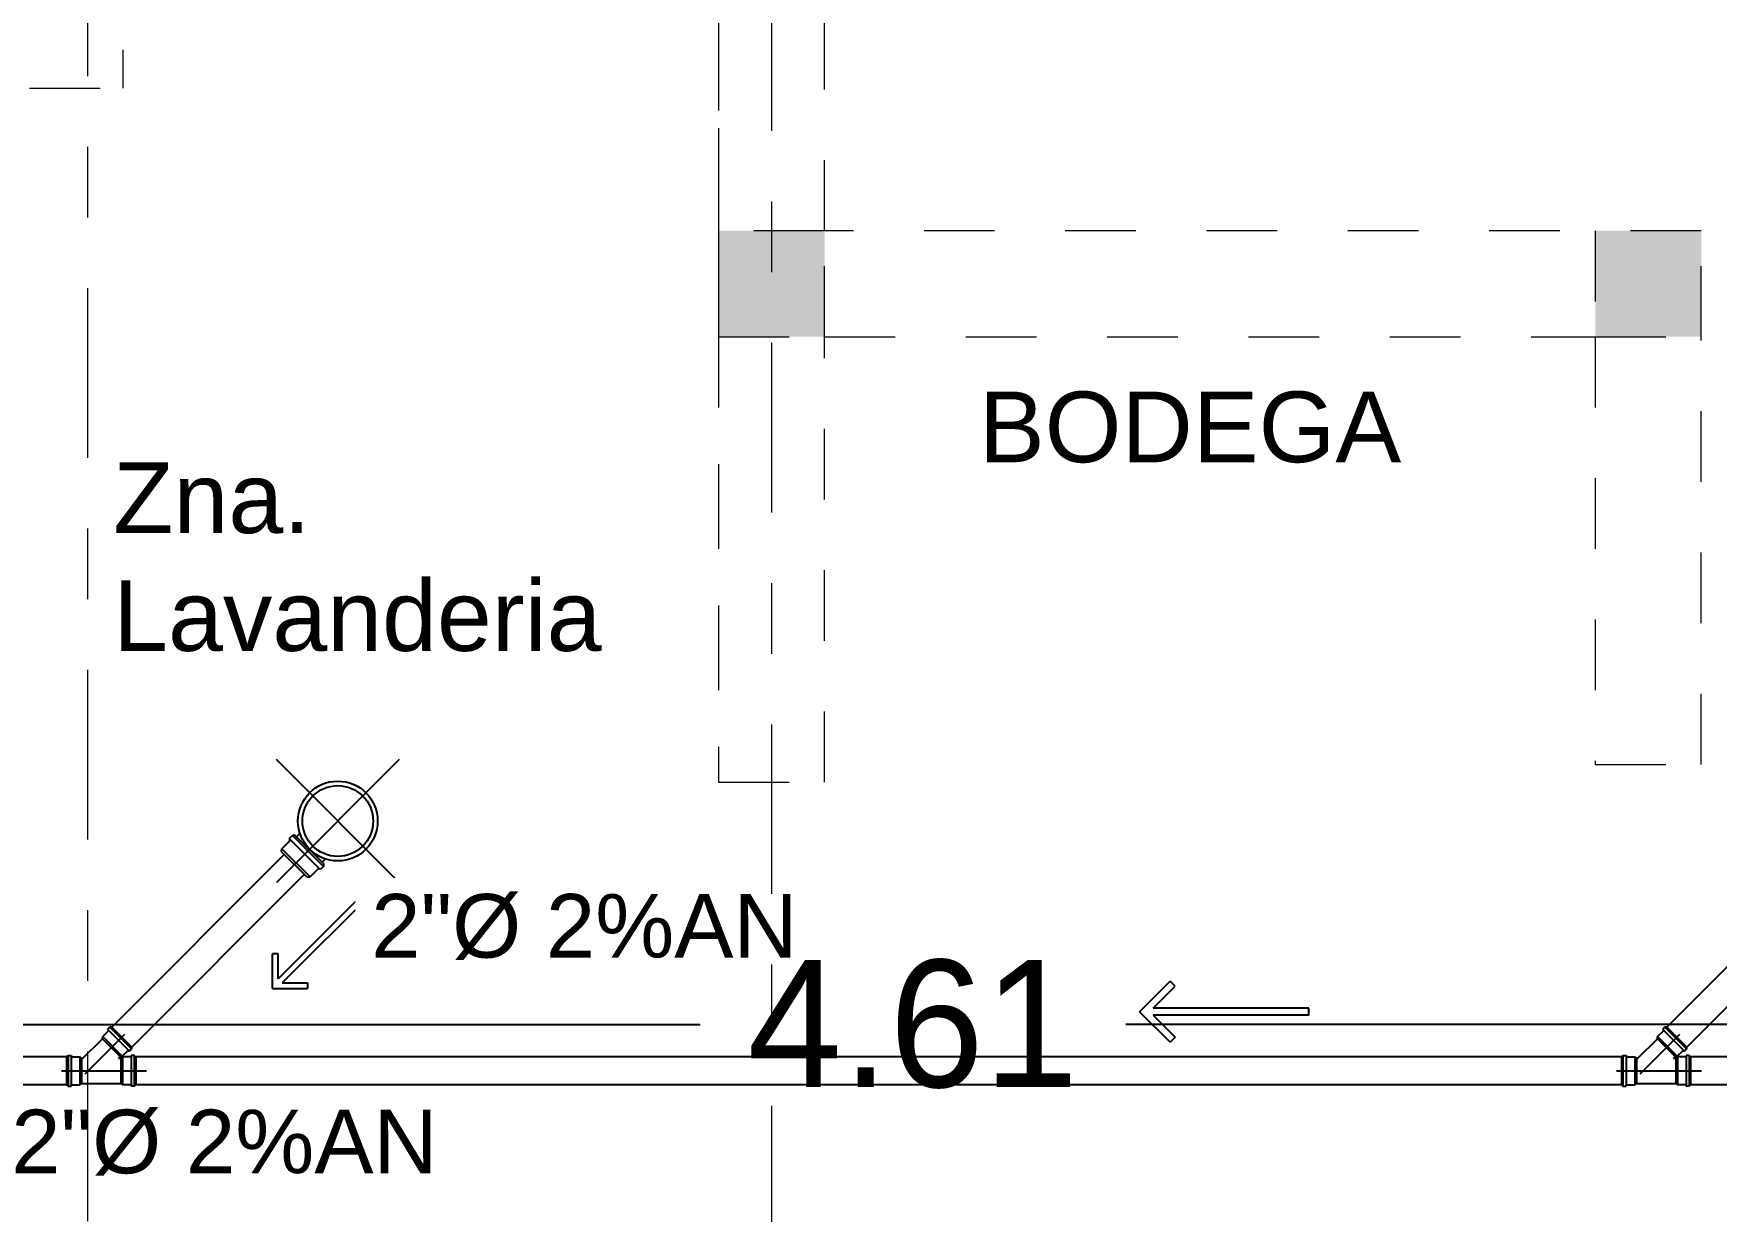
# Model space of a CAD drawing. Header units: millimetres. Extents: x -9559 to 23034, y -7226 to 22400.
# Drawn here: x 302.929 to 305.311, y 52.806 to 54.472 of the extents above; entities that cross this region are included whole.
import ezdxf

# ---------------------------------------------------------------- set-up
doc = ezdxf.new("R2010")
doc.units = ezdxf.units.MM
doc.header["$LTSCALE"] = 0.02
for name, pattern in [('ACAD_ISO05W100', [33, 24, -3, 0, -3, 0, -3]), ('ACAD_ISO10W100', [18, 12, -3, 0, -3]), ('CONTINUA', [0]), ('DASHED2', [0.375, 0.25, -0.125])]:
    doc.linetypes.add(name, pattern=pattern)
for name, color, linetype, lineweight in [('A-ANNO-DIMS', 251, 'Continuous', 9), ('I-FURN', 9, 'Continuous', 9), ('IH-TUBERIA', 150, 'ACAD_ISO05W100', 25), ('S-GRID', 253, 'ACAD_ISO10W100', 5)]:
    doc.layers.add(name, color=color, linetype=linetype, lineweight=lineweight)
doc.layers.add('IH-A.NEGRAS', color=22, linetype='Continuous')
doc.layers.add('IH-PLANO BASE', color=250, linetype='DASHED2', lineweight=5, transparency=0.55)
doc.styles.add('Arial_4', font='arial.ttf', dxfattribs={"height": 0.105})
doc.styles.get("Standard").update_dxf_attribs({"font": 'GOTHIC.TTF'})
doc.dimstyles.get("Standard").update_dxf_attribs({"dimtxt": 0.18, "dimasz": 0.18, "dimexe": 0.18, "dimexo": 0.0625, "dimgap": 0.09, "dimtad": 0, "dimzin": 3, "dimdsep": 46, "dimtxsty": 'Standard', "dimblk": 'ARCHTICK', "dimcen": 0.09, "dimadec": 0, "dimazin": 0, "dimtfac": 1, "dimtofl": 0, "dimtmove": 0, "dimatfit": 3, "dimldrblk": 'ARCHTICK', "dimfxl": 1, "dimtolj": 1, "dimtzin": 0, "dimarcsym": 0})

# ---------------------------------------------------------------- blocks, each defined once
blk = doc.blocks.new('COLADERA SALIDA 2')
at = {"layer": 'IH-TUBERIA'}
for p, q in [((3.3752, 5.7876), (3.3669, 5.7793)), ((3.5457, 5.7793), (3.3669, 5.7793)), ((3.3669, 5.7793), (3.3669, 5.7612)), ((3.5457, 5.7612), (3.3669, 5.7612)), ((3.3669, 5.7612), (3.3683, 5.7612)), ((3.5375, 5.7876), (3.3752, 5.7876)), ((3.3829, 5.7876), (3.3829, 5.8069)), ((3.5298, 5.7876), (3.5298, 5.8069)), ((3.5375, 5.7876), (3.5457, 5.7793)), ((3.5457, 5.7612), (3.5443, 5.7612)), ((3.5457, 5.7793), (3.5457, 5.7612)), ((3.3755, 5.754), (3.3755, 5.711)), ((3.5371, 5.711), (3.3755, 5.711)), ((3.3829, 5.7012), (3.3755, 5.711)), ((3.5298, 5.7012), (3.3829, 5.7012)), ((3.5298, 5.7012), (3.5371, 5.711)), ((3.5371, 5.754), (3.5371, 5.711))]:
    blk.add_line(p, q, dxfattribs=at)
at = {"layer": 'IH-TUBERIA', "linetype": 'CONTINUA'}
for radius in [0.1623, 0.144]:
    blk.add_circle((3.4563, 5.9516), radius, dxfattribs=at)
at = {"layer": 'IH-TUBERIA'}
for centre, start, end in [((3.3683, 5.754), 0, 90), ((3.5443, 5.754), 90, 180)]:
    blk.add_arc(centre, 0.0072, start, end, dxfattribs=at)
blk = doc.blocks.new('Y de 4 con salida de 4')
at = {"layer": 'IH-TUBERIA'}
for p, q in [((1629.0188, 529.8725), (1629.0131, 529.8668)), ((1629.1373, 529.8668), (1629.0131, 529.8668)), ((1629.0131, 529.8668), (1629.0131, 529.8542)), ((1629.1373, 529.8542), (1629.0131, 529.8542)), ((1629.0131, 529.8542), (1629.0141, 529.8542)), ((1629.1315, 529.8725), (1629.0188, 529.8725)), ((1629.0191, 529.8492), (1629.0191, 529.8193)), ((1629.1313, 529.8193), (1629.0191, 529.8193)), ((1629.0242, 529.8125), (1629.0191, 529.8193)), ((1629.0242, 529.6525), (1629.0242, 529.8125)), ((1629.1262, 529.8125), (1629.0242, 529.8125)), ((1629.1262, 529.8125), (1629.1313, 529.8193)), ((1629.1262, 529.8026), (1629.1262, 529.8125)), ((1629.1262, 529.8026), (1629.1332, 529.8096)), ((1629.1313, 529.8492), (1629.1313, 529.8193)), ((1629.1315, 529.8725), (1629.1373, 529.8668)), ((1629.1332, 529.8096), (1629.1343, 529.8181)), ((1629.2053, 529.7375), (1629.1332, 529.8096)), ((1629.1555, 529.8392), (1629.1343, 529.8181)), ((1629.2137, 529.7387), (1629.1343, 529.8181)), ((1629.1373, 529.8542), (1629.1363, 529.8542)), ((1629.1373, 529.8668), (1629.1373, 529.8542)), ((1629.1637, 529.8558), (1629.1548, 529.8469)), ((1629.2426, 529.7591), (1629.1548, 529.8469)), ((1629.1548, 529.8469), (1629.1555, 529.8462)), ((1629.2515, 529.768), (1629.1637, 529.8558)), ((1629.1718, 529.8558), (1629.1637, 529.8558)), ((1629.2515, 529.7761), (1629.1718, 529.8558)), ((1629.2348, 529.7598), (1629.2137, 529.7387)), ((1629.2426, 529.7591), (1629.2419, 529.7598)), ((1629.2515, 529.768), (1629.2426, 529.7591)), ((1629.2515, 529.7761), (1629.2515, 529.768)), ((1629.1262, 529.6584), (1629.2053, 529.7375)), ((1629.2053, 529.7375), (1629.2137, 529.7387)), ((1629.1373, 529.6109), (1629.0131, 529.6109)), ((1629.0131, 529.6109), (1629.0141, 529.6109)), ((1629.0131, 529.5983), (1629.0131, 529.6109)), ((1629.0242, 529.6525), (1629.0191, 529.6457)), ((1629.1313, 529.6457), (1629.0191, 529.6457)), ((1629.0191, 529.6159), (1629.0191, 529.6457)), ((1629.1262, 529.6525), (1629.0242, 529.6525)), ((1629.1262, 529.6525), (1629.1262, 529.6584)), ((1629.1262, 529.6525), (1629.1313, 529.6457)), ((1629.1313, 529.6159), (1629.1313, 529.6457)), ((1629.1373, 529.6109), (1629.1363, 529.6109)), ((1629.1373, 529.5983), (1629.1373, 529.6109)), ((1629.1373, 529.5983), (1629.0131, 529.5983)), ((1629.0188, 529.5925), (1629.0131, 529.5983)), ((1629.1315, 529.5925), (1629.0188, 529.5925)), ((1629.1315, 529.5925), (1629.1373, 529.5983))]:
    blk.add_line(p, q, dxfattribs=at)
for centre, start, end in [((1629.0141, 529.8492), 0, 90), ((1629.1363, 529.8492), 90, 180), ((1629.1519, 529.8427), 315, 45), ((1629.2384, 529.7563), 45, 135), ((1629.0141, 529.6159), 270, 360), ((1629.1363, 529.6159), 180, 270)]:
    blk.add_arc(centre, 0.005, start, end, dxfattribs=at)
blk = doc.blocks.new('_ArchTick')
at = {"color": 0, "linetype": 'ByBlock', "const_width": 0.15}
blk.add_lwpolyline([(-0.5, -0.5), (0.5, 0.5)], dxfattribs=at)
blk = doc.blocks.new('*D599')
at = {"layer": 'I-FURN', "color": 0, "lineweight": -2, "ltscale": 0.2, "transparency": 16777216}
for p, q in [((314.6493, 58.0021), (313.0793, 40.9502)), ((297.7096, 40.3826), (312.4571, 40.3826))]:
    blk.add_line(p, q, dxfattribs=at)
for start, end in [(84.7398, 111.3549), (153.385, 180)]:
    blk.add_arc((313.0271, 40.3826), 0.75, start, end, dxfattribs=at)
at = {"layer": 'I-FURN', "color": 0, "lineweight": -2, "ltscale": 0.2, "transparency": 16777216, "xscale": 0.18, "yscale": 0.18, "zscale": 0.18}
for p, rotation in [((313.0959, 41.1294), 354.7398387423056), ((312.2771, 40.3826), 270.0000000000001)]:
    blk.add_blockref('_ArchTick', p, dxfattribs=dict(at, rotation=rotation))
at = {"layer": 'I-FURN', "color": 0, "ltscale": 0.2, "transparency": 16777216, "insert": (312.5217, 40.9367), "char_height": 0.18, "attachment_point": 5, "rotation": 42.3699}
blk.add_mtext('\\A1;95°', dxfattribs=at)
blk = doc.blocks.new('*D600')
at = {"layer": 'I-FURN', "color": 0, "lineweight": -2, "ltscale": 0.2, "transparency": 16777216}
for p, q in [((297.7096, 58.0028), (314.085, 58.0623)), ((313.2043, 40.4449), (314.6082, 57.4963))]:
    blk.add_line(p, q, dxfattribs=at)
for start, end in [(180.2081, 201.5802), (243.9209, 265.2931)]:
    blk.add_arc((314.655, 58.0643), 0.75, start, end, dxfattribs=at)
at = {"layer": 'I-FURN', "color": 0, "lineweight": -2, "ltscale": 0.2, "transparency": 16777216, "xscale": 0.18, "yscale": 0.18, "zscale": 0.18}
for p, rotation in [((313.905, 58.0616), 90.20805555555586), ((314.5934, 57.3169), 355.2930766759017)]:
    blk.add_blockref('_ArchTick', p, dxfattribs=dict(at, rotation=rotation))
at = {"layer": 'I-FURN', "color": 0, "ltscale": 0.2, "transparency": 16777216, "insert": (314.1042, 57.5552), "char_height": 0.18, "attachment_point": 5, "rotation": 312.7506}
blk.add_mtext('\\A1;85°', dxfattribs=at)
blk = doc.blocks.new('*D601')
at = {"layer": 'I-FURN', "color": 0, "lineweight": -2, "ltscale": 0.2, "transparency": 16777216}
for p, q in [((314.5925, 58.0641), (298.2171, 58.0046)), ((297.6471, 40.4451), (297.6471, 57.4326))]:
    blk.add_line(p, q, dxfattribs=at)
for start, end in [(336.1191, 0.2081), (270, 294.089)]:
    blk.add_arc((297.6471, 58.0026), 0.75, start, end, dxfattribs=at)
at = {"layer": 'I-FURN', "color": 0, "lineweight": -2, "ltscale": 0.2, "transparency": 16777216, "xscale": 0.18, "yscale": 0.18, "zscale": 0.18}
for p, rotation in [((298.3971, 58.0053), 90.20805555555592), ((297.6471, 57.2526), 180.0000000000019)]:
    blk.add_blockref('_ArchTick', p, dxfattribs=dict(at, rotation=rotation))
at = {"layer": 'I-FURN', "color": 0, "ltscale": 0.2, "transparency": 16777216, "insert": (298.1784, 57.4732), "char_height": 0.18, "attachment_point": 5, "rotation": 45.104}
blk.add_mtext('\\A1;90°', dxfattribs=at)
blk = doc.blocks.new('*D602')
at = {"layer": 'I-FURN', "color": 0, "lineweight": -2, "ltscale": 0.2, "transparency": 16777216}
for p, q in [((297.6471, 57.9401), (297.6471, 40.9526)), ((312.9646, 40.3826), (298.2171, 40.3826))]:
    blk.add_line(p, q, dxfattribs=at)
for start, end in [(66.0151, 90), (0, 23.9849)]:
    blk.add_arc((297.6471, 40.3826), 0.75, start, end, dxfattribs=at)
at = {"layer": 'I-FURN', "color": 0, "lineweight": -2, "ltscale": 0.2, "transparency": 16777216, "xscale": 0.18, "yscale": 0.18, "zscale": 0.18}
for p, rotation in [((297.6471, 41.1326), 180.0000000000019), ((298.3971, 40.3826), 270.0000000000003)]:
    blk.add_blockref('_ArchTick', p, dxfattribs=dict(at, rotation=rotation))
at = {"layer": 'I-FURN', "color": 0, "ltscale": 0.2, "transparency": 16777216, "insert": (298.1774, 40.9129), "char_height": 0.18, "attachment_point": 5, "rotation": 315}
blk.add_mtext('\\A1;90°', dxfattribs=at)
blk = doc.blocks.new('*D611')
at = {"layer": 'A-ANNO-DIMS', "color": 0, "lineweight": -2, "ltscale": 0.2, "transparency": 16777216}
for p, q in [((301.8668, 53.1173), (301.8668, 53.2503)), ((306.4808, 53.0914), (306.4808, 53.2503)), ((301.8668, 53.0703), (303.8725, 53.0703)), ((306.4808, 53.0703), (304.4751, 53.0703))]:
    blk.add_line(p, q, dxfattribs=at)
at = {"layer": 'A-ANNO-DIMS', "color": 0, "lineweight": -2, "ltscale": 0.2, "transparency": 16777216, "xscale": 0.18, "yscale": 0.18, "zscale": 0.18, "rotation": 180}
blk.add_blockref('_ArchTick', (301.8668, 53.0703), dxfattribs=at)
at = {"layer": 'A-ANNO-DIMS', "color": 0, "lineweight": -2, "ltscale": 0.2, "transparency": 16777216, "xscale": 0.18, "yscale": 0.18, "zscale": 0.18}
blk.add_blockref('_ArchTick', (306.4808, 53.0703), dxfattribs=at)
at = {"layer": 'A-ANNO-DIMS', "color": 0, "ltscale": 0.2, "transparency": 16777216, "insert": (304.1738, 53.0703), "char_height": 0.18, "attachment_point": 5}
blk.add_mtext('\\A1;4.61', dxfattribs=at)

msp = doc.modelspace()

# ---------------------------------------------------------------- hatches: boundary and pattern name
at = {"layer": 'IH-PLANO BASE'}
for points in [[(303.8987, 54.0433), (304.0487, 54.0433), (304.0487, 54.1933), (303.8987, 54.1933), (303.8987, 54.0644)], [(305.1395, 54.0433), (305.2895, 54.0433), (305.2895, 54.1933), (305.1395, 54.1933), (305.1395, 54.0644)]]:
    msp.add_hatch(color=256, dxfattribs=at).paths.add_polyline_path(points)

# ---------------------------------------------------------------- linework, layer by layer
at = {"layer": 'IH-A.NEGRAS'}
for p, q in [((305.9048, 53.7305), (305.2407, 53.0664)), ((305.9331, 53.7022), (305.269, 53.0382)), ((303.2841, 53.3107), (303.0399, 53.0664)), ((303.3124, 53.2824), (303.0681, 53.0382)), ((303.4014, 53.2605), (303.2756, 53.1348)), ((303.4071, 53.2548), (303.2813, 53.1291)), ((303.4071, 53.2548), (303.4014, 53.2605)), ((303.2675, 53.121), (303.2675, 53.1704)), ((303.2756, 53.1704), (303.2675, 53.1704)), ((303.2756, 53.1348), (303.2756, 53.1704)), ((303.2675, 53.121), (303.317, 53.121)), ((303.2813, 53.1291), (303.317, 53.1291)), ((303.317, 53.1291), (303.317, 53.121)), ((304.4946, 53.0883), (304.5379, 53.1316)), ((304.5138, 53.0933), (304.545, 53.1246)), ((304.545, 53.1246), (304.5379, 53.1316)), ((304.4946, 53.0883), (304.5379, 53.045)), ((304.7342, 53.0933), (304.5138, 53.0933)), ((304.7342, 53.0833), (304.7342, 53.0933)), ((304.7342, 53.0833), (304.5138, 53.0833)), ((304.5138, 53.0833), (304.545, 53.0521)), ((304.545, 53.0521), (304.5379, 53.045)), ((302.976, 53.0246), (301.9753, 53.0246)), ((305.1768, 53.0246), (303.0738, 53.0246)), ((306.4519, 53.0248), (305.2746, 53.0246)), ((302.976, 52.9846), (301.9753, 52.9846)), ((305.1768, 52.9846), (303.0738, 52.9846)), ((306.4519, 52.9848), (305.2746, 52.9846))]:
    msp.add_line(p, q, dxfattribs=at)
at = {"layer": 'IH-PLANO BASE'}
for p, q in [((303.8987, 57.8633), (303.8987, 53.4133)), ((304.0487, 54.1933), (304.0487, 57.8633)), ((303.8987, 55.7383), (303.8987, 54.0433)), ((304.0487, 54.1933), (304.0487, 55.7383)), ((303.0562, 54.3953), (303.0562, 54.4493)), ((302.1237, 54.3953), (303.0562, 54.3953)), ((304.0487, 54.1933), (303.8987, 54.1933)), ((303.8987, 54.1933), (303.8987, 54.0433)), ((305.2895, 54.1933), (304.0487, 54.1933)), ((304.0487, 54.0433), (304.0487, 54.1933)), ((305.2895, 54.1933), (305.1395, 54.1933)), ((305.1395, 54.1933), (305.1395, 54.0433)), ((305.2895, 53.4383), (305.2895, 54.1933)), ((305.2895, 54.0433), (305.2895, 54.1933)), ((303.8987, 54.0433), (303.8987, 53.4133)), ((303.8987, 54.0433), (304.0487, 54.0433)), ((304.0487, 54.0433), (305.1395, 54.0433)), ((304.0487, 53.4133), (304.0487, 54.0433)), ((305.1395, 54.0433), (305.1395, 53.4383)), ((305.1395, 54.0433), (305.2895, 54.0433)), ((305.1395, 53.4383), (305.2895, 53.4383)), ((303.8987, 53.4133), (304.0487, 53.4133))]:
    msp.add_line(p, q, dxfattribs=at)
at = {"layer": 'IH-TUBERIA'}
for p, q in [((303.4467, 53.2713), (303.273, 53.445)), ((303.4467, 53.445), (303.273, 53.2713)), ((303.0021, 53.0004), (303.0583, 53.0566)), ((305.2029, 53.0004), (305.2591, 53.0566)), ((302.9688, 53.0046), (303.0892, 53.0046)), ((305.1697, 53.0046), (305.2901, 53.0046))]:
    msp.add_line(p, q, dxfattribs=at)

# ---------------------------------------------------------------- block references
for name, p, xscale, yscale, zscale, rotation in [('COLADERA SALIDA 2', (301.0471, 52.7447), 0.3476527348438089, 0.3476527348438089, 0.3476527348438089, 314.9999999999969), ('Y de 4 con salida de 4', (118.0029, -515.9896), -0.3492743627700811, 0.3492743627700811, 0.3492743627700811, 270), ('Y de 4 con salida de 4', (120.2037, -515.9896), -0.3492743627700811, 0.3492743627700811, 0.3492743627700811, 270)]:
    msp.add_blockref(name, p, dxfattribs=dict(at, xscale=xscale, yscale=yscale, zscale=zscale, rotation=rotation))

# ---------------------------------------------------------------- texts
at = {"layer": 'IH-PLANO BASE', "char_height": 0.1, "width": 0.808462, "attachment_point": 1, "style": 'Arial_4', "bg_fill": 3, "box_fill_scale": 1.25, "bg_fill_color": 256, "bg_fill_true_color": 13158600, "bg_fill_transparency": 0}
for s, insert in [('BODEGA', (304.2672, 53.9658)), ('Zna. Lavanderia', (303.0419, 53.8655))]:
    msp.add_mtext(s, dxfattribs=dict(at, insert=insert))

# ---------------------------------------------------------------- next in the draw order: texts
at = {"layer": 'IH-A.NEGRAS', "char_height": 0.09, "width": 0.667434, "attachment_point": 1, "style": 'Arial_4', "bg_fill": 3, "box_fill_scale": 1.25, "bg_fill_color": 256, "bg_fill_true_color": 13158600, "bg_fill_transparency": 0}
for insert in [(303.4071, 53.2548), (302.8976, 52.9496)]:
    msp.add_mtext('2"Ø 2%AN', dxfattribs=dict(at, insert=insert))

# ---------------------------------------------------------------- next in the draw order: linework, layer by layer
at = {"layer": 'S-GRID'}
for p, q in [((303.0062, 38.7519), (303.0062, 61.1499)), ((303.9737, 60.5149), (303.9737, 39.3869))]:
    msp.add_line(p, q, dxfattribs=at)

# ---------------------------------------------------------------- next in the draw order: dimensions: what is measured, and where the dimension line sits
at = {"layer": 'A-ANNO-DIMS', "ltscale": 0.2}
dim = msp.add_linear_dim(base=(306.4808, 53.0703), p1=(301.8668, 53.0548), p2=(306.4808, 53.0289), dimstyle='Standard', dxfattribs=at)
dim.commit()
dim.dimension.update_dxf_attribs({"geometry": '*D611', "text_midpoint": (304.1738, 53.0703)})
at = {"layer": 'I-FURN', "ltscale": 0.2}
for base, center, p1, p2, picture, middle in [((313.9963, 57.7057), (314.655, 58.0643), (313.1991, 40.3826), (297.6471, 58.0026), '*D600', (314.1042, 57.5552)), ((298.0229, 57.3535), (297.6471, 58.0026), (314.655, 58.0643), (297.6471, 40.3826), '*D601', (298.1784, 57.4732)), ((312.6925, 41.0538), (313.0271, 40.3826), (297.6471, 40.3826), (314.655, 58.0643), '*D599', (312.5217, 40.9367)), ((298.2966, 40.7576), (297.6471, 40.3826), (297.6471, 58.0026), (313.0271, 40.3826), '*D602', (298.1774, 40.9129))]:
    dim = msp.add_angular_dim_3p(base=base, center=center, p1=p1, p2=p2, dimstyle='Standard', dxfattribs=at)
    dim.commit()
    dim.dimension.update_dxf_attribs({"geometry": picture, "text_midpoint": middle})

doc.saveas('drawing.dxf')
